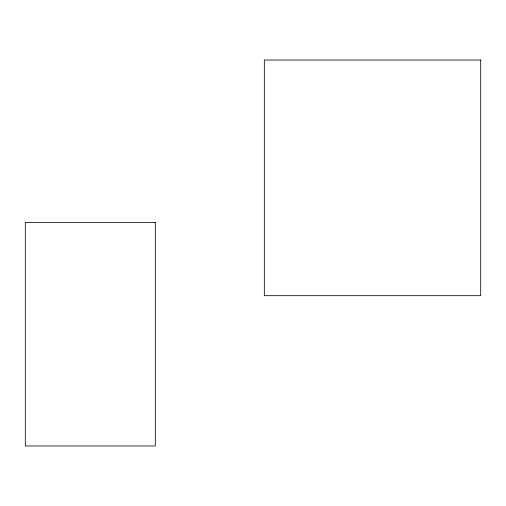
<?xml version="1.0" encoding="UTF-8"?>
<svg xmlns="http://www.w3.org/2000/svg" width="506" height="506" viewBox="0 0 506 506"><rect width="100%" height="100%" fill="white"/><g stroke="black" fill="none" stroke-linecap="round" stroke-linejoin="round"><path stroke-width="0.76" d="M480.7 60.024L264.334 60.024L264.334 295.681L480.7 295.681L480.7 60.024M155.304 222.412L25.3 222.412L25.3 445.976L155.304 445.976L155.304 222.412"/></g></svg>
